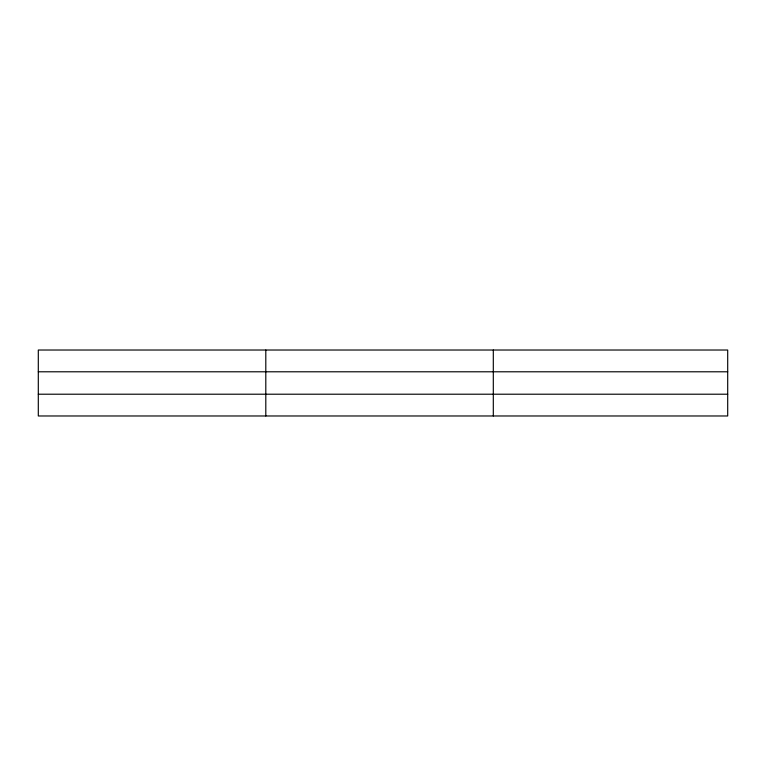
<?xml version="1.0" encoding="UTF-8"?>
<svg xmlns="http://www.w3.org/2000/svg" width="766" height="766" viewBox="0 0 766 766"><rect width="100%" height="100%" fill="white"/><g stroke="black" fill="none" stroke-linecap="round" stroke-linejoin="round"><path stroke-width="1.15" d="M265.802 350.024L265.802 415.976M493.304 350.024L493.304 415.976M727.7 394.212L727.7 415.976L38.3 415.976L38.3 350.024L727.7 350.024L727.7 394.212L38.3 394.212M38.3 371.788L727.7 371.788"/></g></svg>
